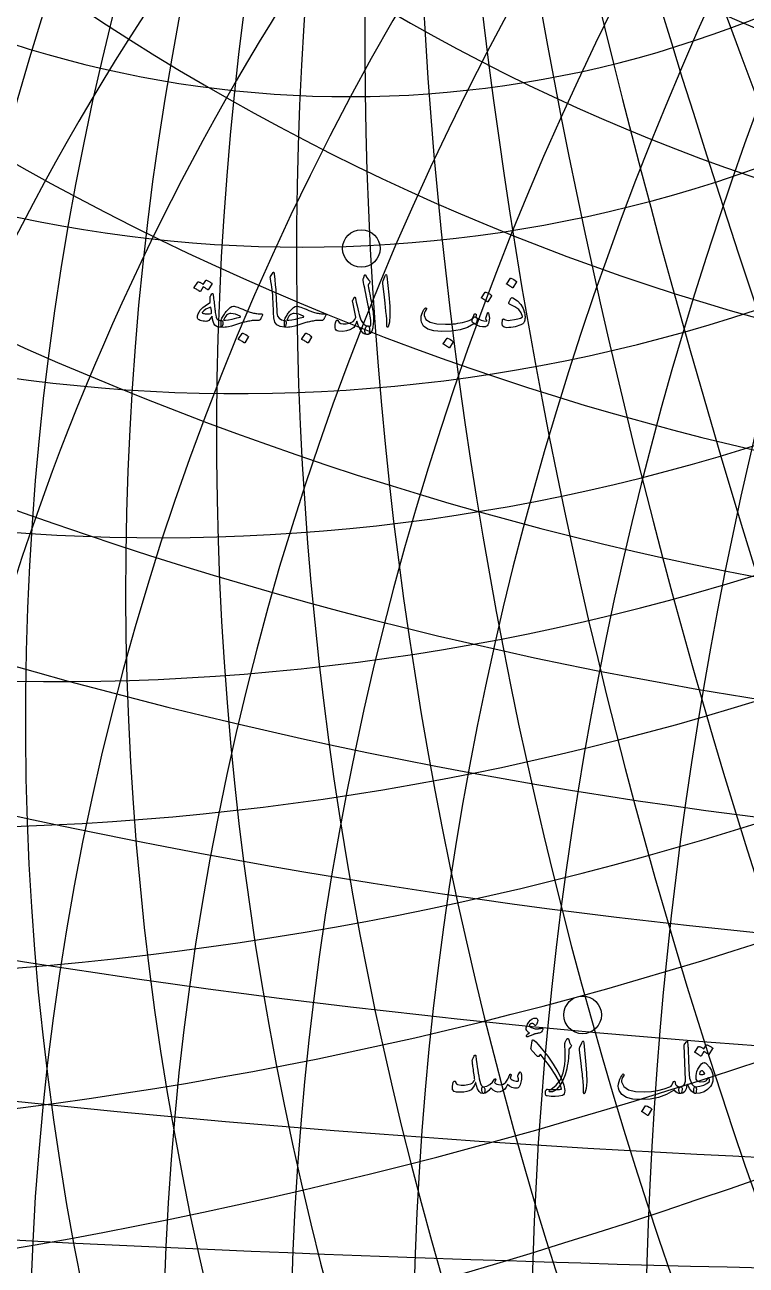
# Model space of a CAD drawing. Header units: millimetres. Extents: x -93 to 93, y -93 to 102.
# Drawn here: x -49.83 to -23.43, y 4.12 to 49.5 of the extents above; entities that cross this region are included whole.
import ezdxf

# ---------------------------------------------------------------- set-up
doc = ezdxf.new("R2010")
doc.units = ezdxf.units.MM
for name, color, linetype in [('ENGRAVE', 7, 'Continuous'), ('ENGRAVE_FINE', 8, 'Continuous'), ('TEXT', 5, 'Continuous')]:
    doc.layers.add(name, color=color, linetype=linetype)

msp = doc.modelspace()

# ---------------------------------------------------------------- linework, layer by layer
at = {"layer": 'ENGRAVE'}
for centre, radius in [((0, 0), 92.5), ((0, 0), 90.23375), ((0, 0), 86.025), ((0, 0), 86.025), ((-37.513325013954564, 41.319607044057), 0.6882), ((-29.41370209533622, 13.274508752531677), 0.6882)]:
    msp.add_circle(centre, radius, dxfattribs=at)
for centre, radius, start, end in [((15.168528515445656, 0), 87.35207428747118, 99.99999983752946, 260.00000016247054), ((31.310539402750127, 0), 91.5458928772404, 109.99999992129074, 250.00000007870926), ((49.66655690703753, -1.624501599083876e-14), 99.33311381407509, 119.99999995038047, 240.00000004961953), ((72.18354577202557, 7.806927275901396e-15), 112.29766206480932, 129.9999999658587, 230.0000000341413), ((102.5206028029169, -0), 133.83114220566696, 139.99999997596137, 220.00000002403863), ((-4.723730900634919e-15, 112.29766206480933), 72.18354577202557, 219.9999999658587, 320.0000000341413), ((-4.817300315426914e-15, 133.83114220566696), 102.5206028029169, 229.99999997596137, 310.0000000240386), ((-5.626093109739206e-15, 172.0499999999998), 148.99967072111247, 239.99999998346016, 300.00000001653984), ((1.746591513949201e-14, 251.52027352402982), 236.35174500858412, 249.99999998957287, 290.00000001042713), ((-5.558491933175161e-15, 495.39823081243094), 487.8720185326133, 259.99999999494844, 280.00000000505156)]:
    msp.add_arc(centre, radius, start, end, dxfattribs=at)
at = {"layer": 'ENGRAVE_FINE'}
for centre, radius, start, end in [((7.52621227981759, 0), 86.35360152466644, 94.99999967255303, 265.00000032744697), ((23.05032927888738, 0), 89.05963341977744, 104.99999989308458, 255.00000010691542), ((-37.97506080554552, 86.9904460717733), 40.11411629278375, 228.5833332718978, 358.58333339476917), ((40.114116292783706, 0), 94.91808547874831, 114.99999993856432, 245.00000006143568), ((60.23535347449024, 9.75772329238978e-15), 105.01713399820423, 124.99999995908661, 235.0000000409134), ((86.02499999999996, -1.1723341796468616e-14), 121.65772170314547, 134.99999997135205, 225.00000002864795), ((122.85643227999066, -8.581897466331998e-15), 149.98001059330522, 144.9999999799404, 215.0000000200596), ((-39.741436187503396, 91.03672747718139), 49.66655690703753, 233.5833332837135, 353.583333382953), ((-42.01551294562116, 96.24601345049645), 60.23535347449034, 238.5833332924201, 348.5833333742469), ((-6.897616614894542, -3.0111054971237197), 86.35360152466649, 298.5833330058865, 108.58333366078), ((-44.928324499197046, 102.91846560708598), 72.18354577202545, 243.5833332991922, 343.5833333674748), ((-13.901640084243787, -6.068662150098609), 87.35207428747132, 303.5833331708634, 103.58333349580312), ((-48.67312015238095, 111.49676508595176), 86.02500000000009, 248.58333330468554, 338.583333361981), ((-21.125146129507776, -9.222032361257194), 89.05963341977743, 308.58333322641806, 98.58333344024845), ((-28.695456462855894, -12.526797518899333), 91.54589287724029, 313.58333325462377, 93.58333341204275), ((6.897616614894488, 3.0111054971236766), 86.35360152466643, 118.58333300588606, 288.58333366078045), ((13.901640084243802, 6.068662150098621), 87.35207428747135, 123.5833331708634, 283.5833334958031), ((21.12514612950774, 9.22203236125717), 89.0596334197774, 128.58333322641806, 278.5833334402489), ((28.695456462856022, 12.526797518899356), 91.54589287724042, 133.58333325462377, 273.58333341204275), ((36.76375110690086, 16.04895418713696), 94.9180854787483, 138.5833332718978, 268.58333339476917), ((45.518363738590764, 19.870718093751716), 99.33311381407516, 143.58333328371396, 263.583333382953), ((55.2044454079305, 24.09910818681059), 105.01713399820419, 148.58333329241964, 258.5833333742469), ((66.15471450018525, 28.87937031206012), 112.29766206480939, 153.5833332991922, 253.58333336747432), ((78.84011867264003, 34.417093321256196), 121.65772170314563, 158.58333330468554, 248.58333336198098), ((93.95799466867241, 41.016694612257176), 133.8311422056669, 163.58333330929486, 243.58333335737166), ((112.59535833364276, 49.15270322460947), 149.9800105933053, 168.5833333132739, 238.58333335339262), ((136.55509121577236, 59.612154281255215), 172.05000000000027, 173.58333331679364, 233.58333334987333), ((169.07318010727076, 73.80769481125694), 203.55249119069325, 178.5833333199746, 228.58333334669192), ((-216.61144580020107, -94.5601867434138), 251.52027352402973, 3.5833333229063555, 43.58333334376016), ((-169.07318010727133, -73.80769481125716), 203.55249119069384, 358.5833333199746, 48.583333346691916), ((-136.55509121577225, -59.61215428125522), 172.05000000000015, 353.58333331679364, 53.58333334987333), ((-112.59535833364265, -49.15270322460939), 149.98001059330514, 348.5833333132739, 58.58333335339262), ((-93.95799466867234, -41.01669461225713), 133.83114220566682, 343.58333330929486, 63.58333335737166), ((-78.84011867263983, -34.41709332125613), 121.65772170314541, 338.58333330468554, 68.58333336198143), ((-66.1547145001852, -28.879370312060082), 112.29766206480932, 333.5833332991922, 73.58333336747432), ((-55.204445407930365, -24.099108186810522), 105.01713399820405, 328.58333329241964, 78.58333337424688), ((-45.518363738590594, -19.87071809375166), 99.333113814075, 323.5833332837135, 83.58333338295301), ((-36.7637511069009, -16.04895418713698), 94.91808547874834, 318.5833332718978, 88.58333339476917), ((216.61144580020022, 94.56018674341345), 251.52027352402882, 183.58333332290636, 223.58333334376016), ((294.23532856105226, 128.4463409237675), 332.3750768260687, 188.58333332565712, 218.5833333410094), ((447.12453168464526, 195.18903563692598), 495.3982308124308, 193.58333332828192, 213.5833333383846), ((901.1466799841849, 393.38917677097555), 987.0261819587486, 198.58333333082714, 208.58333333583982), ((-901.1466799841866, -393.3891767709763), 987.0261819587504, 18.583333330827145, 28.583333335839825), ((-447.1245316846461, -195.18903563692638), 495.3982308124318, 13.583333328281924, 33.58333333838459), ((-294.23532856105163, -128.44634092376725), 332.3750768260681, 8.583333325657122, 38.58333334100939), ((-53.54349213115652, 122.65345113152831), 102.5206028029168, 253.58333330929486, 333.58333335737166), ((-60.00437106553624, 137.45355226620094), 122.85643227999017, 258.5833333132739, 328.5833333533931), ((4.943273563473953e-15, 105.01713399820437), 60.23535347449038, 214.9999999590866, 325.0000000409134), ((-68.83418664251228, 157.68023734527983), 148.99967072111264, 263.58333331679364, 323.5833333498733), ((-81.43778070426366, 186.55161361913161), 184.48120783683498, 268.5833333199746, 318.5833333466919), ((-4.689336718587448e-15, 121.65772170314547), 86.02499999999996, 224.99999997135205, 315.00000002864795), ((-100.62884889351231, 230.51308588444456), 236.35174500858386, 273.58333332290636, 313.58333334376016), ((-132.97743721920946, 304.6148270943921), 321.0496707211132, 278.5833333256571, 308.5833333410094), ((0, 149.98001059330494), 122.85643227999037, 234.9999999799404, 305.0000000200596), ((-198.20014113404963, 454.0221482995396), 487.872018532613, 283.5833333282819, 303.5833333383846), ((-394.89185951755303, 904.5889139044538), 983.2702493450466, 288.58333333082714, 298.5833333358398), ((3.220694911988998e-15, 203.55249119069376), 184.48120783683484, 244.99999998664111, 295.0000000133589), ((394.89185951755076, -904.5889139044488), 983.2702493450412, 108.58333333082714, 118.58333333583982), ((-5.035503451025167e-15, 332.3750768260689), 321.04967072111316, 254.99999999232364, 285.00000000767636), ((198.20014113404963, -454.0221482995397), 487.87201853261314, 103.58333332828192, 123.58333333838459), ((132.97743721920935, -304.61482709439184), 321.0496707211129, 98.58333332565712, 128.5833333410094), ((1.923871620019768e-14, 987.0261819587494), 983.2702493450446, 264.99999999749366, 275.00000000250634), ((100.62884889351226, -230.5130858844444), 236.3517450085837, 93.58333332290636, 133.58333334376016)]:
    msp.add_arc(centre, radius, start, end, dxfattribs=at)
at = {"layer": 'TEXT'}
for points in [[(-40.7462, 40.4358), (-40.7408, 40.4441), (-40.7358, 40.4496), (-40.7311, 40.4524), (-40.7268, 40.4524), (-40.7202, 40.4488), (-40.7143, 40.4379), (-40.7091, 40.4196), (-40.7046, 40.3941), (-40.6817, 40.1869), (-40.663, 39.9952), (-40.6484, 39.8192), (-40.638, 39.6588), (-40.6313, 39.5216), (-40.6251, 39.3986), (-40.6195, 39.2899), (-40.6144, 39.1953), (-40.61, 39.115), (-40.6064, 39.049), (-40.6037, 38.9971), (-40.6019, 38.9595), (-40.5773, 38.8467), (-40.5228, 38.7638), (-40.4385, 38.7108), (-40.3244, 38.6875), (-40.2927, 38.6792), (-40.2724, 38.6598), (-40.2635, 38.6292), (-40.2661, 38.5876), (-40.2791, 38.5221), (-40.2932, 38.4752), (-40.3083, 38.4471), (-40.3244, 38.4378), (-40.485, 38.4589), (-40.6033, 38.5224), (-40.6793, 38.6282), (-40.7129, 38.7763), (-40.7182, 38.8472), (-40.723, 38.9182), (-40.7272, 38.9894), (-40.7309, 39.0608), (-40.7343, 39.1323), (-40.7375, 39.204), (-40.7406, 39.2759), (-40.7434, 39.348), (-40.7486, 39.4854), (-40.7559, 39.6092), (-40.7653, 39.7192), (-40.7767, 39.8156), (-40.7903, 39.9081), (-40.8059, 40.0067), (-40.8236, 40.1114), (-40.8433, 40.2221), (-40.8459, 40.242), (-40.8454, 40.2603), (-40.8418, 40.2767), (-40.835, 40.2915)], [(-43.2049, 40.1527), (-43.2014, 40.1562), (-43.1965, 40.1583), (-43.1903, 40.159), (-43.1827, 40.1583), (-43.1553, 40.148), (-43.1289, 40.1368), (-43.1033, 40.1244), (-43.0786, 40.1111), (-43.0546, 40.0965), (-43.0311, 40.0806), (-43.0081, 40.0632), (-42.9856, 40.0445), (-42.9813, 40.0388), (-42.9794, 40.0327), (-42.9799, 40.0263), (-42.9829, 40.0195), (-43.1161, 39.8086), (-43.1197, 39.8058), (-43.1251, 39.8058), (-43.1322, 39.8086), (-43.141, 39.8142), (-43.1471, 39.8193), (-43.157, 39.8263), (-43.1707, 39.8352), (-43.1882, 39.8461), (-43.2097, 39.859), (-43.2354, 39.8742), (-43.2652, 39.8916), (-43.2992, 39.9113), (-43.4047, 39.7476), (-43.4095, 39.7425), (-43.4158, 39.7413), (-43.4234, 39.7439), (-43.4324, 39.7503), (-43.4402, 39.7559), (-43.4525, 39.7642), (-43.4693, 39.7753), (-43.4907, 39.7892), (-43.5169, 39.8058), (-43.5483, 39.8253), (-43.5849, 39.8475), (-43.6267, 39.8724), (-43.631, 39.8766), (-43.6329, 39.8808), (-43.6324, 39.8849), (-43.6294, 39.8891), (-43.4935, 40.0917), (-43.49, 40.0951), (-43.4851, 40.0972), (-43.4789, 40.0979), (-43.4713, 40.0972), (-43.448, 40.0897), (-43.4255, 40.0809), (-43.4036, 40.0709), (-43.3825, 40.0598), (-43.362, 40.0475), (-43.3422, 40.0344), (-43.3231, 40.0205), (-43.3048, 40.0056)], [(-37.4051, 40.322), (-37.4001, 40.3353), (-37.3933, 40.3449), (-37.3848, 40.3506), (-37.3746, 40.3525), (-37.3654, 40.351), (-37.3572, 40.3463), (-37.3501, 40.3385), (-37.3441, 40.3275), (-37.3194, 40.2712), (-37.2899, 40.2214), (-37.2556, 40.1782), (-37.2164, 40.1416), (-37.2036, 40.1255), (-37.1984, 40.1076), (-37.2008, 40.088), (-37.2109, 40.0667), (-37.2179, 40.0556), (-37.2251, 40.0445), (-37.2324, 40.0334), (-37.24, 40.0223), (-37.2475, 40.0112), (-37.2549, 40.0001), (-37.2621, 39.989), (-37.2691, 39.9779), (-37.2676, 39.951), (-37.2546, 39.8759), (-37.2301, 39.7526), (-37.1942, 39.5811), (-37.1743, 39.4868), (-37.156, 39.3983), (-37.1396, 39.3155), (-37.1248, 39.2384), (-37.112, 39.1672), (-37.1012, 39.102), (-37.0926, 39.043), (-37.086, 38.99), (-37.0809, 38.94), (-37.077, 38.8901), (-37.074, 38.8401), (-37.0721, 38.7902), (-37.0712, 38.7401), (-37.0714, 38.6896), (-37.0726, 38.6388), (-37.0749, 38.5876), (-37.0941, 38.4161), (-37.1325, 38.29), (-37.1899, 38.2094), (-37.2664, 38.1741), (-37.3042, 38.1731), (-37.3343, 38.1839), (-37.3569, 38.2064), (-37.3718, 38.2407), (-37.3794, 38.2812), (-37.3801, 38.3219), (-37.3739, 38.363), (-37.3607, 38.4045), (-37.343, 38.4428), (-37.3232, 38.469), (-37.3014, 38.483), (-37.2775, 38.4849), (-37.259, 38.4836), (-37.2424, 38.4825), (-37.2278, 38.4816), (-37.215, 38.4808), (-37.204, 38.4805), (-37.1945, 38.4811), (-37.1867, 38.4826), (-37.1803, 38.4849), (-37.1678, 38.5262), (-37.1637, 38.589), (-37.1678, 38.6733), (-37.1803, 38.7791), (-37.1899, 38.842), (-37.2018, 38.914), (-37.2162, 38.9953), (-37.2331, 39.0857), (-37.2521, 39.1855), (-37.2733, 39.2949), (-37.2965, 39.4138), (-37.3219, 39.5422), (-37.3468, 39.6678), (-37.369, 39.7781), (-37.3885, 39.8731), (-37.4051, 39.9529), (-37.4188, 40.0174), (-37.4294, 40.0667), (-37.4368, 40.1007), (-37.4412, 40.1194), (-37.4448, 40.1439), (-37.4446, 40.1701), (-37.4407, 40.198), (-37.4329, 40.2276), (-37.4276, 40.2425), (-37.4228, 40.2564), (-37.4185, 40.2695), (-37.4148, 40.2818), (-37.4116, 40.2931), (-37.4089, 40.3036), (-37.4067, 40.3132), (-37.4051, 40.322)], [(-36.6503, 40.297), (-36.6238, 40.3484), (-36.6024, 40.3664), (-36.5863, 40.3511), (-36.5754, 40.3026), (-36.5116, 39.6227), (-36.4736, 39.2054), (-36.4651, 38.8721), (-36.4861, 38.6227), (-36.5365, 38.4572), (-36.5457, 38.4437), (-36.5539, 38.4364), (-36.561, 38.4353), (-36.5671, 38.4405), (-36.5719, 38.4487), (-36.5754, 38.4593), (-36.5775, 38.4723), (-36.5782, 38.4877), (-36.5782, 38.6079), (-36.5837, 38.7354), (-36.5948, 38.8701), (-36.6115, 39.0122), (-36.6151, 39.0493), (-36.626, 39.1496), (-36.6442, 39.3129), (-36.6697, 39.5394), (-36.7308, 40.0417), (-36.7322, 40.0684), (-36.7308, 40.0931), (-36.7266, 40.1156), (-36.7197, 40.1361)], [(-32.0577, 40.2276), (-32.0542, 40.2311), (-32.0494, 40.2332), (-32.0431, 40.2339), (-32.0355, 40.2332), (-31.9815, 40.2113), (-31.9307, 40.1846), (-31.883, 40.1531), (-31.8385, 40.1166), (-31.8341, 40.1111), (-31.8322, 40.1055), (-31.8327, 40.1), (-31.8357, 40.0944), (-31.9661, 39.8835), (-31.971, 39.8785), (-31.9772, 39.8773), (-31.9848, 39.8799), (-31.9939, 39.8863), (-32.0017, 39.8919), (-32.014, 39.9002), (-32.0308, 39.9113), (-32.0521, 39.9252), (-32.0783, 39.9418), (-32.1097, 39.9612), (-32.1463, 39.9834), (-32.1881, 40.0084), (-32.1937, 40.0126), (-32.1964, 40.0167), (-32.1964, 40.0209), (-32.1937, 40.0251)], [(-42.9829, 39.656), (-42.9665, 39.6733), (-42.9537, 39.6754), (-42.9443, 39.6622), (-42.9385, 39.6338), (-42.9365, 39.6166), (-42.9336, 39.5929), (-42.9296, 39.5625), (-42.9246, 39.5256), (-42.9187, 39.4817), (-42.9121, 39.4305), (-42.9048, 39.3721), (-42.8968, 39.3063), (-42.8889, 39.2417), (-42.8819, 39.1839), (-42.8758, 39.1328), (-42.8705, 39.0885), (-42.866, 39.0511), (-42.8625, 39.0209), (-42.8598, 38.9977), (-42.858, 38.9817), (-42.8438, 38.8806), (-42.8233, 38.802), (-42.7966, 38.746), (-42.7636, 38.7125), (-42.7404, 38.6995), (-42.7123, 38.691), (-42.6793, 38.687), (-42.6415, 38.6875), (-42.6192, 38.6839), (-42.602, 38.673), (-42.59, 38.6547), (-42.5833, 38.6292), (-42.5808, 38.5985), (-42.5819, 38.5675), (-42.5864, 38.5361), (-42.5944, 38.5044), (-42.6046, 38.4773), (-42.6159, 38.4572), (-42.6282, 38.444), (-42.6415, 38.4378), (-42.7142, 38.4385), (-42.7768, 38.4516), (-42.8294, 38.4773), (-42.8719, 38.5155), (-42.9076, 38.5715), (-42.9371, 38.6452), (-42.9603, 38.7366), (-42.9773, 38.8457), (-43.0165, 38.7793), (-43.0564, 38.7271), (-43.097, 38.6891), (-43.1383, 38.6653), (-43.1717, 38.6568), (-43.2111, 38.6535), (-43.2564, 38.6554), (-43.3075, 38.6625), (-43.3615, 38.6747), (-43.4067, 38.6889), (-43.4433, 38.7052), (-43.4713, 38.7236), (-43.4938, 38.7463), (-43.5087, 38.7701), (-43.516, 38.7949), (-43.5157, 38.8207), (-43.5092, 38.853), (-43.4983, 38.8887), (-43.4829, 38.9279), (-43.4629, 38.9706), (-43.4407, 39.0134), (-43.4213, 39.0476), (-43.4047, 39.0731), (-43.3908, 39.0899), (-43.3138, 39.1586), (-43.2298, 39.2231), (-43.1389, 39.2835), (-43.0411, 39.3396), (-43.0448, 39.3929), (-43.0474, 39.4389), (-43.0489, 39.4775), (-43.0495, 39.5089), (-43.0479, 39.5353), (-43.0432, 39.5589), (-43.0354, 39.5797), (-43.0245, 39.5977)], [(-37.2691, 38.1714), (-37.3251, 38.1747), (-37.3739, 38.1846), (-37.4153, 38.201), (-37.4495, 38.2241), (-37.5128, 38.2936), (-37.5723, 38.3885), (-37.628, 38.5087), (-37.6798, 38.6542), (-37.7157, 38.5613), (-37.7513, 38.4877), (-37.7865, 38.4336), (-37.8214, 38.3989), (-37.9296, 38.3412), (-38.0545, 38.3039), (-38.196, 38.2871), (-38.3542, 38.2907), (-38.3989, 38.3014), (-38.4332, 38.3254), (-38.4572, 38.3625), (-38.4707, 38.4128), (-38.4743, 38.4719), (-38.4686, 38.5356), (-38.4535, 38.6037), (-38.4291, 38.6764), (-38.4242, 38.6863), (-38.418, 38.6938), (-38.4103, 38.6988), (-38.4013, 38.7014), (-38.3899, 38.701), (-38.3805, 38.6972), (-38.3732, 38.6899), (-38.368, 38.6792), (-38.3255, 38.6169), (-38.2619, 38.5772), (-38.1771, 38.56), (-38.0711, 38.5654), (-37.924, 38.5992), (-37.8158, 38.6508), (-37.7464, 38.72), (-37.7159, 38.8068), (-37.8297, 39.3507), (-37.8335, 39.3757), (-37.8338, 39.3979), (-37.8307, 39.4173), (-37.8241, 39.434), (-37.777, 39.5172), (-37.7702, 39.5282), (-37.7638, 39.536), (-37.7577, 39.5407), (-37.752, 39.5422), (-37.7442, 39.5381), (-37.7374, 39.5283), (-37.7317, 39.5131), (-37.727, 39.4923), (-37.6993, 39.3534), (-37.6718, 39.2255), (-37.6445, 39.1085), (-37.6174, 39.0025), (-37.5908, 38.9074), (-37.565, 38.8231), (-37.5401, 38.7499), (-37.5161, 38.6875), (-37.4719, 38.6072), (-37.4169, 38.5467), (-37.3512, 38.5059), (-37.2747, 38.4849), (-37.2532, 38.4777), (-37.2358, 38.4614), (-37.2226, 38.436), (-37.2136, 38.4017), (-37.2112, 38.3836), (-37.2095, 38.3653), (-37.2084, 38.3468), (-37.2081, 38.3282), (-37.2088, 38.3093), (-37.2109, 38.2903), (-37.2143, 38.2712), (-37.2192, 38.2518), (-37.2306, 38.2166), (-37.2428, 38.1915), (-37.2556, 38.1764), (-37.2691, 38.1714)], [(-32.9762, 39.717), (-32.9727, 39.7205), (-32.9679, 39.7226), (-32.9616, 39.7233), (-32.954, 39.7226), (-32.9001, 39.7007), (-32.8492, 39.674), (-32.8015, 39.6425), (-32.757, 39.606), (-32.7526, 39.6005), (-32.7507, 39.5949), (-32.7513, 39.5894), (-32.7542, 39.5838), (-32.8846, 39.3729), (-32.8895, 39.3679), (-32.8957, 39.3667), (-32.9034, 39.3693), (-32.9124, 39.3757), (-32.9202, 39.3813), (-32.9325, 39.3896), (-32.9493, 39.4007), (-32.9707, 39.4146), (-32.9968, 39.4312), (-33.0282, 39.4506), (-33.0648, 39.4728), (-33.1066, 39.4978), (-33.1122, 39.502), (-33.115, 39.5061), (-33.115, 39.5103), (-33.1122, 39.5145)], [(-32.1104, 39.3313), (-32.0994, 39.3644), (-32.0885, 39.3941), (-32.0779, 39.4206), (-32.0674, 39.4437), (-32.0572, 39.4637), (-32.0476, 39.4808), (-32.0385, 39.495), (-32.0299, 39.5061), (-32.0166, 39.5169), (-32.0015, 39.5214), (-31.9847, 39.5197), (-31.9661, 39.5117), (-31.8019, 39.4016), (-31.6754, 39.2737), (-31.5868, 39.1282), (-31.536, 38.965), (-31.5289, 38.9184), (-31.5242, 38.8728), (-31.5219, 38.8282), (-31.5221, 38.7846), (-31.5249, 38.7425), (-31.5304, 38.7021), (-31.5388, 38.6634), (-31.5499, 38.6265), (-31.5597, 38.6067), (-31.5727, 38.589), (-31.5889, 38.5734), (-31.6081, 38.5599), (-31.6744, 38.5274), (-31.7427, 38.4995), (-31.8131, 38.4761), (-31.8856, 38.4572), (-31.9599, 38.4425), (-32.0355, 38.4315), (-32.1125, 38.4244), (-32.1909, 38.4211), (-32.2838, 38.4367), (-32.3407, 38.4891), (-32.3615, 38.5783), (-32.3463, 38.7042), (-32.3411, 38.7179), (-32.3338, 38.7285), (-32.3244, 38.7359), (-32.313, 38.7402), (-32.3031, 38.739), (-32.2929, 38.7354), (-32.2823, 38.7293), (-32.2714, 38.7208), (-32.2375, 38.7026), (-32.1916, 38.6924), (-32.1335, 38.6901), (-32.0632, 38.6958), (-31.9108, 38.718), (-31.7864, 38.743), (-31.6902, 38.7708), (-31.622, 38.8013), (-31.6185, 38.8055), (-31.6165, 38.8124), (-31.6158, 38.8221), (-31.6165, 38.8346), (-31.6635, 38.9657), (-31.7545, 39.0816), (-31.8896, 39.1822), (-32.0688, 39.2675), (-32.0922, 39.2798), (-32.1069, 39.2946), (-32.113, 39.3117), (-32.1104, 39.3313)], [(-43.0217, 39.1704), (-43.1223, 39.1359), (-43.2076, 39.0934), (-43.2777, 39.0429), (-43.3325, 38.9844), (-43.3361, 38.9765), (-43.336, 38.9692), (-43.332, 38.9626), (-43.3242, 38.9567), (-43.2952, 38.9443), (-43.2638, 38.9348), (-43.23, 38.9283), (-43.1938, 38.9248), (-43.1551, 38.9242), (-43.114, 38.9265), (-43.0704, 38.9318), (-43.0245, 38.94), (-43.0174, 38.9423), (-43.0099, 38.9463), (-43.0021, 38.952), (-42.994, 38.9595), (-42.9956, 38.9822), (-42.9978, 39.006), (-43.0005, 39.0308), (-43.0037, 39.0566), (-43.0074, 39.0835), (-43.0116, 39.1114), (-43.0164, 39.1404), (-43.0217, 39.1704)], [(-41.7757, 39.0621), (-41.7471, 39.0497), (-41.7168, 39.0375), (-41.6847, 39.0255), (-41.6509, 39.0136), (-41.6153, 39.0019), (-41.578, 38.9903), (-41.539, 38.979), (-41.4982, 38.9678), (-41.4568, 38.9585), (-41.4157, 38.9501), (-41.3749, 38.9426), (-41.3345, 38.9359), (-41.2944, 38.9306), (-41.2547, 38.9272), (-41.2153, 38.9257), (-41.1763, 38.9262), (-41.1645, 38.9255), (-41.1541, 38.9234), (-41.1451, 38.9199), (-41.1375, 38.9151), (-41.1321, 38.9085), (-41.1298, 38.8998), (-41.1307, 38.8891), (-41.1347, 38.8762), (-41.1468, 38.8507), (-41.1579, 38.827), (-41.1683, 38.8049), (-41.1777, 38.7846), (-41.1865, 38.7663), (-41.1947, 38.75), (-41.2024, 38.7357), (-41.2096, 38.7236), (-41.2232, 38.7042), (-41.236, 38.6903), (-41.2481, 38.682), (-41.2596, 38.6792), (-41.2976, 38.6827), (-41.3369, 38.6847), (-41.3774, 38.6854), (-41.4191, 38.6847), (-41.4621, 38.6825), (-41.5062, 38.6785), (-41.5516, 38.6728), (-41.5981, 38.6653), (-41.6446, 38.6568), (-41.6897, 38.648), (-41.7334, 38.6388), (-41.7757, 38.6292), (-41.8167, 38.6192), (-41.8562, 38.6084), (-41.8944, 38.597), (-41.9311, 38.5848), (-42.1197, 38.5236), (-42.269, 38.4787), (-42.3791, 38.4501), (-42.4501, 38.4378), (-42.5005, 38.4346), (-42.5493, 38.4336), (-42.5963, 38.4346), (-42.6415, 38.4378), (-42.6441, 38.5562), (-42.6436, 38.6452), (-42.64, 38.7047), (-42.6332, 38.7347), (-42.6134, 38.7718), (-42.593, 38.8082), (-42.5718, 38.844), (-42.55, 38.879), (-42.5274, 38.9133), (-42.5042, 38.947), (-42.4802, 38.9799), (-42.4556, 39.0122), (-42.3789, 39.1005), (-42.3099, 39.1627), (-42.2485, 39.199), (-42.1948, 39.2092), (-42.1663, 39.2058), (-42.1309, 39.1981), (-42.0886, 39.1863), (-42.0394, 39.1704), (-41.9833, 39.1501), (-41.9207, 39.1253), (-41.8515, 39.096), (-41.7757, 39.0621)], [(-39.4586, 39.0621), (-39.43, 39.0497), (-39.3996, 39.0375), (-39.3675, 39.0255), (-39.3337, 39.0136), (-39.2982, 39.0019), (-39.2609, 38.9903), (-39.2219, 38.979), (-39.1811, 38.9678), (-39.1396, 38.9585), (-39.0985, 38.9501), (-39.0578, 38.9426), (-39.0174, 38.9359), (-38.9773, 38.9306), (-38.9376, 38.9272), (-38.8982, 38.9257), (-38.8592, 38.9262), (-38.8474, 38.9255), (-38.837, 38.9234), (-38.828, 38.9199), (-38.8204, 38.9151), (-38.815, 38.9085), (-38.8127, 38.8998), (-38.8136, 38.8891), (-38.8176, 38.8762), (-38.8296, 38.8507), (-38.8408, 38.827), (-38.8511, 38.8049), (-38.8606, 38.7846), (-38.8693, 38.7663), (-38.8776, 38.75), (-38.8853, 38.7357), (-38.8925, 38.7236), (-38.906, 38.7042), (-38.9189, 38.6903), (-38.931, 38.682), (-38.9425, 38.6792), (-38.9805, 38.6827), (-39.0198, 38.6847), (-39.0603, 38.6854), (-39.102, 38.6847), (-39.1449, 38.6825), (-39.1891, 38.6785), (-39.2344, 38.6728), (-39.281, 38.6653), (-39.3275, 38.6568), (-39.3726, 38.648), (-39.4163, 38.6388), (-39.4586, 38.6292), (-39.4995, 38.6192), (-39.5391, 38.6084), (-39.5772, 38.597), (-39.614, 38.5848), (-39.8025, 38.5236), (-39.9519, 38.4787), (-40.062, 38.4501), (-40.1329, 38.4378), (-40.1834, 38.4346), (-40.2321, 38.4336), (-40.2791, 38.4346), (-40.3244, 38.4378), (-40.327, 38.5562), (-40.3265, 38.6452), (-40.3228, 38.7047), (-40.3161, 38.7347), (-40.2963, 38.7718), (-40.2758, 38.8082), (-40.2547, 38.844), (-40.2328, 38.879), (-40.2103, 38.9133), (-40.187, 38.947), (-40.1631, 38.9799), (-40.1385, 39.0122), (-40.0618, 39.1005), (-39.9928, 39.1627), (-39.9314, 39.199), (-39.8776, 39.2092), (-39.8492, 39.2058), (-39.8138, 39.1981), (-39.7715, 39.1863), (-39.7222, 39.1704), (-39.6662, 39.1501), (-39.6036, 39.1253), (-39.5344, 39.096), (-39.4586, 39.0621)], [(-33.3259, 38.8041), (-33.3232, 38.8027), (-33.3206, 38.8013), (-33.3183, 38.7999), (-33.3161, 38.7985), (-33.314, 38.797), (-33.3116, 38.7951), (-33.3091, 38.7928), (-33.3064, 38.7902), (-33.2841, 38.7638), (-33.2752, 38.7264), (-33.2799, 38.6778), (-33.2981, 38.6181), (-33.3149, 38.5819), (-33.3321, 38.5592), (-33.3496, 38.55), (-33.3675, 38.5543), (-33.3765, 38.5587), (-33.3841, 38.5606), (-33.3904, 38.56), (-33.3952, 38.5571), (-33.6228, 38.4326), (-33.8947, 38.3448), (-34.2111, 38.2938), (-34.5718, 38.2796), (-34.8635, 38.3046), (-35.0838, 38.3712), (-35.2326, 38.4794), (-35.31, 38.6292), (-35.3219, 38.7), (-35.3245, 38.7708), (-35.3178, 38.8415), (-35.3017, 38.9123), (-35.2796, 38.9749), (-35.2524, 39.0323), (-35.22, 39.0845), (-35.1823, 39.1315), (-35.1752, 39.1374), (-35.1678, 39.1412), (-35.16, 39.143), (-35.1518, 39.1426), (-35.1442, 39.1393), (-35.1379, 39.135), (-35.1331, 39.1296), (-35.1296, 39.1232), (-35.128, 39.117), (-35.1289, 39.1093), (-35.1322, 39.1003), (-35.1379, 39.0899), (-35.1782, 39.0309), (-35.2045, 38.9733), (-35.217, 38.9172), (-35.2156, 38.8623), (-35.1497, 38.725), (-34.9964, 38.6265), (-34.7557, 38.5668), (-34.4275, 38.546), (-34.3374, 38.5474), (-34.2475, 38.5515), (-34.1577, 38.5585), (-34.0682, 38.5682), (-33.9793, 38.5807), (-33.8916, 38.5959), (-33.8051, 38.614), (-33.7199, 38.6348), (-33.6372, 38.6584), (-33.5694, 38.682), (-33.5165, 38.7056), (-33.4785, 38.7291), (-33.4638, 38.7416), (-33.4504, 38.7569), (-33.4382, 38.7749), (-33.4271, 38.7957), (-33.4168, 38.819), (-33.4067, 38.8443), (-33.3967, 38.8717), (-33.3869, 38.9012), (-33.3831, 38.9102), (-33.3772, 38.9178), (-33.3692, 38.9241), (-33.3592, 38.9289), (-33.3484, 38.9315), (-33.3383, 38.931), (-33.329, 38.9274), (-33.3203, 38.9206), (-33.3134, 38.9113), (-33.3092, 38.8998), (-33.3078, 38.8863), (-33.3092, 38.8707)], [(-41.9533, 38.8401), (-42.0387, 38.883), (-42.1226, 38.9144), (-42.2052, 38.9343), (-42.2863, 38.9428), (-42.3274, 38.9387), (-42.3675, 38.9262), (-42.4065, 38.9054), (-42.4445, 38.8762), (-42.4787, 38.8408), (-42.509, 38.7985), (-42.5356, 38.7493), (-42.5583, 38.6931), (-42.4801, 38.6952), (-42.373, 38.7097), (-42.2372, 38.7368), (-42.0727, 38.7763), (-41.9533, 38.8068), (-41.9471, 38.8096), (-41.9422, 38.8124), (-41.9388, 38.8152), (-41.9367, 38.8179), (-41.9356, 38.8225), (-41.9381, 38.8277), (-41.944, 38.8336), (-41.9533, 38.8401)], [(-39.6362, 38.8401), (-39.7215, 38.883), (-39.8055, 38.9144), (-39.888, 38.9343), (-39.9692, 38.9428), (-40.0103, 38.9387), (-40.0504, 38.9262), (-40.0894, 38.9054), (-40.1274, 38.8762), (-40.1615, 38.8408), (-40.1919, 38.7985), (-40.2184, 38.7493), (-40.2412, 38.6931), (-40.1629, 38.6952), (-40.0559, 38.7097), (-39.9201, 38.7368), (-39.7555, 38.7763), (-39.6362, 38.8068), (-39.63, 38.8096), (-39.6251, 38.8124), (-39.6216, 38.8152), (-39.6196, 38.8179), (-39.6185, 38.8225), (-39.6209, 38.8277), (-39.6268, 38.8336), (-39.6362, 38.8401)], [(-33.4091, 38.5821), (-33.4393, 38.6107), (-33.4549, 38.6466), (-33.4559, 38.6898), (-33.4424, 38.7402), (-33.4131, 38.7855), (-33.3862, 38.8131), (-33.3618, 38.823), (-33.3397, 38.8152), (-33.2357, 38.7463), (-33.1316, 38.6979), (-33.0275, 38.67), (-32.9235, 38.6625), (-32.9198, 38.6632), (-32.9172, 38.6653), (-32.9157, 38.6688), (-32.9152, 38.6736), (-32.9178, 38.6828), (-32.9256, 38.6965), (-32.9386, 38.7147), (-32.9568, 38.7375), (-32.9602, 38.7444), (-32.9623, 38.7513), (-32.963, 38.7583), (-32.9623, 38.7652), (-32.8957, 38.9567), (-32.8926, 38.964), (-32.8888, 38.9692), (-32.8843, 38.9723), (-32.8791, 38.9733), (-32.8739, 38.9725), (-32.8694, 38.9699), (-32.8655, 38.9655), (-32.8624, 38.9595), (-32.8416, 38.8972), (-32.8291, 38.8353), (-32.825, 38.7737), (-32.8291, 38.7125), (-32.8427, 38.6364), (-32.861, 38.5744), (-32.8843, 38.5267), (-32.9124, 38.4933), (-32.9337, 38.4749), (-32.9533, 38.4614), (-32.9712, 38.4527), (-32.9873, 38.4489), (-33.0803, 38.4468), (-33.1816, 38.4683), (-33.2912, 38.5134), (-33.4091, 38.5821)], [(-41.8729, 38.213), (-41.8694, 38.2165), (-41.8645, 38.2185), (-41.8583, 38.2192), (-41.8507, 38.2185), (-41.7967, 38.1967), (-41.7459, 38.17), (-41.6982, 38.1384), (-41.6536, 38.102), (-41.6493, 38.0964), (-41.6474, 38.0909), (-41.6479, 38.0853), (-41.6509, 38.0798), (-41.7813, 37.8689), (-41.7861, 37.8639), (-41.7924, 37.8627), (-41.8, 37.8653), (-41.809, 37.8717), (-41.8168, 37.8772), (-41.8291, 37.8855), (-41.846, 37.8966), (-41.8673, 37.9105), (-41.8935, 37.9272), (-41.9249, 37.9466), (-41.9615, 37.9688), (-42.0033, 37.9938), (-42.0088, 37.9979), (-42.0116, 38.0021), (-42.0116, 38.0063), (-42.0088, 38.0104)], [(-39.5557, 38.213), (-39.5523, 38.2165), (-39.5474, 38.2185), (-39.5412, 38.2192), (-39.5335, 38.2185), (-39.4796, 38.1967), (-39.4288, 38.17), (-39.3811, 38.1384), (-39.3365, 38.102), (-39.3322, 38.0964), (-39.3303, 38.0909), (-39.3308, 38.0853), (-39.3337, 38.0798), (-39.4642, 37.8689), (-39.469, 37.8639), (-39.4753, 37.8627), (-39.4829, 37.8653), (-39.4919, 37.8717), (-39.4997, 37.8772), (-39.512, 37.8855), (-39.5288, 37.8966), (-39.5502, 37.9105), (-39.5764, 37.9272), (-39.6078, 37.9466), (-39.6444, 37.9688), (-39.6862, 37.9938), (-39.6917, 37.9979), (-39.6945, 38.0021), (-39.6945, 38.0063), (-39.6917, 38.0104)], [(-34.3776, 38.0326), (-34.3741, 38.0361), (-34.3693, 38.0382), (-34.363, 38.0389), (-34.3554, 38.0382), (-34.3014, 38.0163), (-34.2506, 37.9896), (-34.2029, 37.958), (-34.1584, 37.9216), (-34.154, 37.9161), (-34.1521, 37.9105), (-34.1526, 37.905), (-34.1556, 37.8994), (-34.286, 37.6885), (-34.2909, 37.6835), (-34.2971, 37.6823), (-34.3047, 37.6849), (-34.3138, 37.6913), (-34.3216, 37.6968), (-34.3339, 37.7052), (-34.3507, 37.7163), (-34.372, 37.7301), (-34.3982, 37.7468), (-34.4296, 37.7662), (-34.4662, 37.7884), (-34.508, 37.8134), (-34.5136, 37.8176), (-34.5163, 37.8217), (-34.5163, 37.8259), (-34.5136, 37.83)], [(-30.9663, 12.6182), (-31.0025, 12.6115), (-31.036, 12.605), (-31.067, 12.599), (-31.0954, 12.5932), (-31.1209, 12.5877), (-31.1436, 12.5821), (-31.1633, 12.5766), (-31.18, 12.571), (-31.197, 12.5647), (-31.2175, 12.5568), (-31.2414, 12.5474), (-31.2688, 12.5364), (-31.2997, 12.5236), (-31.334, 12.509), (-31.3718, 12.4924), (-31.4131, 12.4739), (-31.4299, 12.4684), (-31.4443, 12.4684), (-31.4563, 12.4739), (-31.4658, 12.485), (-31.4715, 12.5123), (-31.4554, 12.544), (-31.4174, 12.5802), (-31.3576, 12.621), (-31.4034, 12.647), (-31.4381, 12.6751), (-31.4617, 12.7053), (-31.4741, 12.7375), (-31.4766, 12.7984), (-31.4617, 12.8645), (-31.4294, 12.9358), (-31.3798, 13.0123), (-31.3206, 13.0808), (-31.2598, 13.1281), (-31.1972, 13.1543), (-31.1328, 13.1593), (-31.0969, 13.1503), (-31.0725, 13.1316), (-31.0595, 13.1032), (-31.0579, 13.065), (-31.0641, 13.0237), (-31.0745, 12.9859), (-31.0891, 12.9516), (-31.1078, 12.9207), (-31.1266, 12.899), (-31.1439, 12.8895), (-31.1599, 12.8921), (-31.1744, 12.9068), (-31.1911, 12.9288), (-31.2105, 12.945), (-31.2327, 12.9552), (-31.2577, 12.9595), (-31.2839, 12.9595), (-31.3069, 12.954), (-31.3269, 12.9429), (-31.3437, 12.9262), (-31.356, 12.9061), (-31.3597, 12.8874), (-31.3546, 12.8701), (-31.3409, 12.8541), (-31.2896, 12.8161), (-31.2272, 12.7882), (-31.1536, 12.7703), (-31.069, 12.7625), (-31.0616, 12.7628), (-31.0534, 12.7636), (-31.0443, 12.7649), (-31.0343, 12.7667), (-31.0235, 12.7689), (-31.0118, 12.7712), (-30.9992, 12.7737), (-30.9857, 12.7764), (-30.9712, 12.7791), (-30.958, 12.7816), (-30.9462, 12.7839), (-30.9358, 12.7861), (-30.9266, 12.7879), (-30.9184, 12.7892), (-30.9113, 12.79), (-30.9053, 12.7903), (-30.8938, 12.7891), (-30.8845, 12.7854), (-30.8772, 12.7793), (-30.872, 12.7708), (-30.8687, 12.7627), (-30.8671, 12.7549), (-30.8673, 12.7474), (-30.8692, 12.7403), (-30.8961, 12.69), (-30.9212, 12.6529), (-30.9446, 12.629), (-30.9663, 12.6182)], [(-30.7027, 10.5592), (-30.6073, 10.5508), (-30.5209, 10.5449), (-30.4436, 10.5417), (-30.3752, 10.5411), (-30.3158, 10.543), (-30.2649, 10.547), (-30.2228, 10.5534), (-30.1893, 10.5619), (-30.2242, 10.7114), (-30.301, 10.8908), (-30.4198, 11.0999), (-30.5806, 11.3389), (-30.6437, 11.4268), (-30.7027, 11.5072), (-30.7575, 11.5801), (-30.8081, 11.6456), (-30.8546, 11.7034), (-30.8969, 11.7535), (-30.9351, 11.7957), (-30.9691, 11.8301), (-31.0107, 11.758), (-31.0284, 11.7493), (-31.0454, 11.7483), (-31.0617, 11.7548), (-31.0773, 11.7691), (-31.2688, 11.9744), (-31.2865, 11.9989), (-31.2979, 12.0251), (-31.3031, 12.053), (-31.3021, 12.0826), (-31.2632, 12.3241), (-31.2596, 12.3411), (-31.2542, 12.3532), (-31.2471, 12.3605), (-31.2383, 12.3629), (-31.197, 12.3451), (-31.1314, 12.2887), (-31.0416, 12.1938), (-30.9275, 12.0604), (-30.8648, 11.9846), (-30.8043, 11.9096), (-30.7461, 11.8354), (-30.6902, 11.7621), (-30.6365, 11.6897), (-30.5851, 11.6182), (-30.5359, 11.5475), (-30.489, 11.4777), (-30.3151, 11.1924), (-30.1872, 10.9359), (-30.1055, 10.7082), (-30.07, 10.5092), (-30.0719, 10.4397), (-30.0859, 10.3864), (-30.1121, 10.3495), (-30.1505, 10.3288), (-30.2826, 10.3028), (-30.421, 10.2914), (-30.5657, 10.2945), (-30.7166, 10.3122), (-30.7304, 10.3145), (-30.7415, 10.3184), (-30.7499, 10.3242), (-30.7554, 10.3316), (-30.7733, 10.389), (-30.7769, 10.4419), (-30.7663, 10.4903), (-30.7415, 10.5342), (-30.7308, 10.5472), (-30.7207, 10.5557), (-30.7114, 10.5597), (-30.7027, 10.5592)], [(-30.3752, 10.5425), (-30.4188, 10.5059), (-30.4661, 10.4794), (-30.5173, 10.4629), (-30.5723, 10.4565), (-30.6038, 10.4582), (-30.6264, 10.4634), (-30.6399, 10.4721), (-30.6444, 10.4842), (-30.6403, 10.4999), (-30.6278, 10.5162), (-30.607, 10.5332), (-30.5778, 10.5508), (-30.3773, 10.7016), (-30.2254, 10.904), (-30.122, 11.1581), (-30.0672, 11.4638), (-30.0542, 11.6343), (-30.0485, 11.8045), (-30.05, 11.9742), (-30.0589, 12.1437), (-30.0615, 12.1928), (-30.061, 12.2318), (-30.0573, 12.2608), (-30.0506, 12.2797), (-30.0362, 12.3046), (-30.0235, 12.3268), (-30.0126, 12.3463), (-30.0034, 12.3629), (-29.9958, 12.3768), (-29.9895, 12.3879), (-29.9847, 12.3962), (-29.9812, 12.4018), (-29.9743, 12.4089), (-29.9673, 12.4136), (-29.9604, 12.4158), (-29.9534, 12.4156), (-29.9448, 12.4124), (-29.9382, 12.408), (-29.9337, 12.4026), (-29.9312, 12.3962), (-29.9104, 12.3229), (-29.8896, 12.2637), (-29.8688, 12.2188), (-29.848, 12.1881), (-29.8322, 12.1662), (-29.8265, 12.1451), (-29.8308, 12.1246), (-29.8452, 12.1048), (-29.9229, 12.0244), (-29.9216, 11.9452), (-29.9233, 11.8631), (-29.9279, 11.778), (-29.9354, 11.69), (-29.9457, 11.5988), (-29.9586, 11.5044), (-29.9742, 11.4067), (-29.9923, 11.3056), (-30.0506, 11.0779), (-30.1338, 10.8748), (-30.242, 10.6964), (-30.3752, 10.5425)], [(-29.4484, 12.2519), (-29.4219, 12.3033), (-29.4005, 12.3213), (-29.3844, 12.306), (-29.3735, 12.2575), (-29.3096, 11.5776), (-29.2717, 11.1603), (-29.2632, 10.827), (-29.2841, 10.5776), (-29.3346, 10.4121), (-29.3438, 10.3986), (-29.352, 10.3913), (-29.3591, 10.3902), (-29.3651, 10.3954), (-29.37, 10.4036), (-29.3735, 10.4142), (-29.3755, 10.4272), (-29.3762, 10.4426), (-29.3762, 10.5628), (-29.3818, 10.6903), (-29.3929, 10.8251), (-29.4095, 10.9671), (-29.4132, 11.0042), (-29.4241, 11.1045), (-29.4423, 11.2678), (-29.4678, 11.4943), (-29.5289, 11.9966), (-29.5303, 12.0233), (-29.5289, 12.048), (-29.5247, 12.0705), (-29.5178, 12.091)], [(-25.2831, 10.6424), (-25.2685, 10.6343), (-25.2581, 10.6181), (-25.2519, 10.594), (-25.2498, 10.5619), (-25.254, 10.4868), (-25.2609, 10.4336), (-25.2706, 10.4022), (-25.2831, 10.3927), (-25.3596, 10.4209), (-25.4309, 10.4836), (-25.497, 10.5805), (-25.5578, 10.7118), (-25.5705, 10.7363), (-25.5807, 10.743), (-25.5885, 10.7321), (-25.5939, 10.7035), (-25.6255, 10.5696), (-25.6758, 10.4731), (-25.7448, 10.4142), (-25.8326, 10.3927), (-25.8407, 10.3946), (-25.8485, 10.4003), (-25.856, 10.4098), (-25.8631, 10.4232), (-25.8862, 10.5087), (-25.8888, 10.5737), (-25.8709, 10.6183), (-25.8326, 10.6424), (-25.787, 10.6601), (-25.7472, 10.6827), (-25.7134, 10.7101), (-25.6855, 10.7423), (-25.6675, 10.7749), (-25.655, 10.8117), (-25.648, 10.8526), (-25.6466, 10.8977), (-25.6938, 12.1548), (-25.6931, 12.1713), (-25.691, 12.1846), (-25.6876, 12.1949), (-25.6827, 12.202), (-25.6022, 12.2963), (-25.5899, 12.3069), (-25.5807, 12.3081), (-25.5747, 12.3), (-25.5717, 12.2824), (-25.5689, 12.2476), (-25.5658, 12.2096), (-25.5626, 12.1685), (-25.5592, 12.1243), (-25.556, 12.0769), (-25.5533, 12.0265), (-25.5512, 11.9729), (-25.5495, 11.9161), (-25.5426, 11.7166), (-25.5356, 11.5398), (-25.5287, 11.3857), (-25.5218, 11.2543), (-25.515, 11.1458), (-25.5086, 11.0604), (-25.5025, 10.9981), (-25.4968, 10.9588), (-25.4585, 10.8329), (-25.4101, 10.7382), (-25.3516, 10.6747), (-25.2831, 10.6424)], [(-33.0531, 10.6424), (-33.033, 10.6327), (-33.017, 10.6174), (-33.0052, 10.5966), (-32.9976, 10.5703), (-32.9926, 10.5377), (-32.9914, 10.5064), (-32.994, 10.4766), (-33.0004, 10.4482), (-33.0099, 10.4239), (-33.0219, 10.4065), (-33.0363, 10.3961), (-33.0531, 10.3927), (-33.1362, 10.4157), (-33.205, 10.4738), (-33.2597, 10.567), (-33.3001, 10.6951), (-33.3053, 10.7173), (-33.3098, 10.7364), (-33.3136, 10.7526), (-33.3167, 10.7659), (-33.3192, 10.7762), (-33.3209, 10.7836), (-33.3219, 10.788), (-33.3223, 10.7895), (-33.3265, 10.7976), (-33.3306, 10.7999), (-33.3348, 10.7963), (-33.3389, 10.7867), (-33.3861, 10.6802), (-33.4388, 10.5966), (-33.4971, 10.5359), (-33.5609, 10.4981), (-33.6536, 10.469), (-33.7621, 10.4509), (-33.8867, 10.444), (-34.0271, 10.4482), (-34.121, 10.4771), (-34.1721, 10.5474), (-34.1806, 10.6589), (-34.1465, 10.8117), (-34.1387, 10.8301), (-34.1291, 10.8436), (-34.1178, 10.8523), (-34.1048, 10.8561), (-34.092, 10.8549), (-34.0813, 10.8485), (-34.0726, 10.8368), (-34.066, 10.82), (-34.0519, 10.7841), (-34.0348, 10.7569), (-34.0145, 10.7383), (-33.9911, 10.7284), (-33.8598, 10.7083), (-33.7351, 10.7062), (-33.617, 10.7222), (-33.5054, 10.7562), (-33.4571, 10.7815), (-33.4173, 10.8159), (-33.3863, 10.8592), (-33.3639, 10.9116), (-33.3653, 10.9364), (-33.3722, 10.9942), (-33.3847, 11.0849), (-33.4028, 11.2085), (-33.412, 11.2747), (-33.4201, 11.3344), (-33.4272, 11.3878), (-33.4333, 11.4347), (-33.4385, 11.4748), (-33.443, 11.5079), (-33.4468, 11.5338), (-33.4499, 11.5526), (-33.4525, 11.5814), (-33.452, 11.6067), (-33.4484, 11.6286), (-33.4416, 11.647), (-33.4309, 11.6698), (-33.4208, 11.691), (-33.4114, 11.7107), (-33.4028, 11.7288), (-33.395, 11.7454), (-33.3882, 11.7604), (-33.3825, 11.7738), (-33.3778, 11.7857), (-33.3729, 11.7953), (-33.3667, 11.8017), (-33.3591, 11.805), (-33.35, 11.8051), (-33.3402, 11.8013), (-33.3327, 11.7954), (-33.3277, 11.7875), (-33.3251, 11.7774), (-33.3082, 11.6354), (-33.2907, 11.5009), (-33.2728, 11.3739), (-33.2543, 11.2543), (-33.2355, 11.1422), (-33.2165, 11.0375), (-33.1973, 10.9403), (-33.178, 10.8505), (-33.1546, 10.7668), (-33.126, 10.7042), (-33.0921, 10.6627), (-33.0531, 10.6424)], [(-24.878, 12.1742), (-24.8745, 12.1777), (-24.8696, 12.1798), (-24.8634, 12.1805), (-24.8558, 12.1798), (-24.8284, 12.1695), (-24.802, 12.1583), (-24.7764, 12.146), (-24.7517, 12.1326), (-24.7277, 12.118), (-24.7042, 12.1021), (-24.6812, 12.0847), (-24.6587, 12.066), (-24.6544, 12.0603), (-24.6525, 12.0542), (-24.653, 12.0478), (-24.656, 12.041), (-24.7892, 11.8301), (-24.7928, 11.8273), (-24.7982, 11.8273), (-24.8053, 11.8301), (-24.8141, 11.8357), (-24.8202, 11.8408), (-24.8301, 11.8478), (-24.8438, 11.8567), (-24.8613, 11.8676), (-24.8828, 11.8805), (-24.9085, 11.8957), (-24.9383, 11.9131), (-24.9723, 11.9328), (-25.0778, 11.7691), (-25.0826, 11.764), (-25.0889, 11.7628), (-25.0965, 11.7654), (-25.1055, 11.7718), (-25.1133, 11.7774), (-25.1256, 11.7857), (-25.1425, 11.7968), (-25.1638, 11.8107), (-25.19, 11.8273), (-25.2214, 11.8468), (-25.258, 11.869), (-25.2998, 11.8939), (-25.3041, 11.8981), (-25.306, 11.9023), (-25.3055, 11.9064), (-25.3025, 11.9106), (-25.1666, 12.1132), (-25.1631, 12.1166), (-25.1582, 12.1187), (-25.152, 12.1194), (-25.1444, 12.1187), (-25.1211, 12.1112), (-25.0986, 12.1024), (-25.0767, 12.0924), (-25.0556, 12.0813), (-25.0351, 12.069), (-25.0153, 12.0559), (-24.9962, 12.042), (-24.9779, 12.0271)], [(-24.9668, 11.5276), (-24.9477, 11.5249), (-24.9265, 11.5165), (-24.9033, 11.5027), (-24.878, 11.4832), (-24.7696, 11.3677), (-24.6941, 11.2377), (-24.6516, 11.093), (-24.6421, 10.9338), (-24.6506, 10.8509), (-24.6678, 10.777), (-24.6936, 10.7121), (-24.7281, 10.6563), (-24.84, 10.541), (-24.9702, 10.4586), (-25.1189, 10.4091), (-25.2859, 10.3927), (-25.3027, 10.3967), (-25.3171, 10.4086), (-25.3291, 10.4286), (-25.3386, 10.4565), (-25.3422, 10.4719), (-25.3445, 10.4877), (-25.3456, 10.5038), (-25.3456, 10.5203), (-25.3446, 10.5366), (-25.3431, 10.5522), (-25.3411, 10.5671), (-25.3386, 10.5814), (-25.3312, 10.606), (-25.3199, 10.6244), (-25.3048, 10.6365), (-25.2859, 10.6424), (-25.1232, 10.6643), (-24.982, 10.7049), (-24.8624, 10.7642), (-24.7642, 10.8422), (-24.7689, 10.8812), (-24.7746, 10.9123), (-24.7814, 10.9354), (-24.7892, 10.9504), (-24.7985, 10.9635), (-24.8072, 10.972), (-24.8152, 10.9759), (-24.8225, 10.9754), (-24.8275, 10.9737), (-24.8315, 10.9713), (-24.8344, 10.9681), (-24.8363, 10.9643), (-24.863, 10.9095), (-24.896, 10.8672), (-24.9352, 10.8374), (-24.9806, 10.82), (-25.1126, 10.8098), (-25.2033, 10.8457), (-25.2528, 10.9277), (-25.2609, 11.0559), (-25.2498, 11.1294), (-25.2276, 11.2057), (-25.1943, 11.2848), (-25.1499, 11.3667), (-25.1031, 11.4371), (-25.057, 11.4874), (-25.0115, 11.5176), (-24.9668, 11.5276)], [(-31.7072, 11.1835), (-31.7012, 11.1877), (-31.6941, 11.1863), (-31.6859, 11.1794), (-31.6767, 11.1669), (-31.6668, 11.1457), (-31.6594, 11.1156), (-31.6543, 11.0764), (-31.6517, 11.0281), (-31.6509, 10.9733), (-31.6538, 10.9199), (-31.6606, 10.8679), (-31.6712, 10.8172), (-31.702, 10.7187), (-31.7364, 10.648), (-31.7742, 10.605), (-31.8155, 10.5897), (-31.9131, 10.5954), (-32.0035, 10.6209), (-32.0865, 10.6662), (-32.1623, 10.7312), (-32.2144, 10.6287), (-32.2761, 10.5488), (-32.3476, 10.4914), (-32.4287, 10.4565), (-32.5139, 10.4489), (-32.6001, 10.4704), (-32.6873, 10.521), (-32.7756, 10.6008), (-32.8471, 10.5097), (-32.9171, 10.4447), (-32.9858, 10.4057), (-33.0531, 10.3927), (-33.0666, 10.4003), (-33.0795, 10.4232), (-33.0916, 10.4614), (-33.1031, 10.5148), (-33.1072, 10.5675), (-33.1003, 10.6063), (-33.0823, 10.6313), (-33.0531, 10.6424), (-32.9251, 10.6714), (-32.8131, 10.7278), (-32.717, 10.8115), (-32.6369, 10.9227), (-32.6325, 10.9288), (-32.6278, 10.9331), (-32.6228, 10.9357), (-32.6174, 10.9366), (-32.6108, 10.9359), (-32.605, 10.9338), (-32.5997, 10.9303), (-32.5952, 10.9255), (-32.5926, 10.9106), (-32.5987, 10.8852), (-32.6135, 10.8495), (-32.6369, 10.8034), (-32.6062, 10.7678), (-32.5585, 10.7416), (-32.4938, 10.7248), (-32.4121, 10.7173), (-32.3103, 10.7387), (-32.2213, 10.8082), (-32.1452, 10.926), (-32.0819, 11.092), (-32.0787, 11.1005), (-32.0749, 11.1065), (-32.0704, 11.1102), (-32.0652, 11.1114), (-32.0574, 11.1107), (-32.0506, 11.1086), (-32.0449, 11.1052), (-32.0402, 11.1003), (-32.0368, 11.0934), (-32.0347, 11.0864), (-32.034, 11.0795), (-32.0347, 11.0725), (-32.0624, 10.956), (-32.03, 10.9272), (-31.991, 10.9019), (-31.9454, 10.88), (-31.8932, 10.8616), (-31.8423, 10.8497), (-31.8037, 10.8471), (-31.7771, 10.8538), (-31.7627, 10.87), (-31.7581, 10.8946), (-31.7607, 10.9296), (-31.7705, 10.9751), (-31.7877, 11.0309), (-31.7848, 11.0467), (-31.7704, 11.0774), (-31.7445, 11.123), (-31.7072, 11.1835)], [(-27.9499, 11.0975), (-27.94, 11.1083), (-27.9298, 11.1128), (-27.9192, 11.111), (-27.9083, 11.1031), (-27.8999, 11.0927), (-27.8972, 11.0809), (-27.8999, 11.0677), (-27.9083, 11.0531), (-27.9506, 10.9876), (-27.9776, 10.9269), (-27.9894, 10.871), (-27.986, 10.82), (-27.8991, 10.6525), (-27.73, 10.5356), (-27.4787, 10.4693), (-27.1451, 10.4537), (-26.8976, 10.4719), (-26.6602, 10.5099), (-26.4328, 10.5677), (-26.2155, 10.6452), (-26.1772, 10.6679), (-26.1454, 10.7028), (-26.1203, 10.7498), (-26.1017, 10.8089), (-26.0955, 10.8257), (-26.0851, 10.8374), (-26.0705, 10.8438), (-26.0518, 10.845), (-26.0384, 10.8393), (-26.0289, 10.8277), (-26.0232, 10.8101), (-26.0213, 10.7867), (-26.0083, 10.7288), (-25.972, 10.6854), (-25.9125, 10.6566), (-25.8298, 10.6424), (-25.8, 10.6358), (-25.7798, 10.6188), (-25.7694, 10.5914), (-25.7687, 10.5536), (-25.7788, 10.4832), (-25.7923, 10.4329), (-25.8093, 10.4027), (-25.8298, 10.3927), (-25.8907, 10.4006), (-25.9484, 10.4246), (-26.0031, 10.4645), (-26.0546, 10.5203), (-26.0589, 10.5226), (-26.0664, 10.521), (-26.0769, 10.5156), (-26.0906, 10.5064), (-26.3494, 10.3608), (-26.6318, 10.2567), (-26.9377, 10.1943), (-27.2672, 10.1734), (-27.5718, 10.1943), (-27.8084, 10.2567), (-27.9769, 10.3608), (-28.0775, 10.5064), (-28.1004, 10.5878), (-28.1081, 10.6709), (-28.1004, 10.7557), (-28.0775, 10.8422), (-28.0467, 10.9227), (-28.0151, 10.9921), (-27.9828, 11.0503), (-27.9499, 11.0975)], [(-25.0583, 11.2279), (-25.0859, 11.2201), (-25.1076, 11.1995), (-25.1234, 11.166), (-25.1333, 11.1197), (-25.1331, 11.1124), (-25.1326, 11.1072), (-25.1317, 11.1041), (-25.1305, 11.1031), (-25.1026, 11.0963), (-25.0743, 11.0927), (-25.0457, 11.0921), (-25.0167, 11.0947), (-24.9912, 11.1001), (-24.9702, 11.1079), (-24.9538, 11.1182), (-24.9418, 11.1308), (-24.973, 11.1754), (-25.0028, 11.2064), (-25.0313, 11.224), (-25.0583, 11.2279)], [(-27.1091, 9.9459), (-27.1056, 9.9494), (-27.1007, 9.9514), (-27.0945, 9.9521), (-27.0869, 9.9514), (-27.0329, 9.9296), (-26.9821, 9.9029), (-26.9344, 9.8713), (-26.8898, 9.8349), (-26.8855, 9.8293), (-26.8836, 9.8238), (-26.8841, 9.8182), (-26.8871, 9.8127), (-27.0175, 9.6018), (-27.0223, 9.5968), (-27.0286, 9.5956), (-27.0362, 9.5982), (-27.0452, 9.6046), (-27.053, 9.6101), (-27.0654, 9.6184), (-27.0822, 9.6295), (-27.1035, 9.6434), (-27.1297, 9.6601), (-27.1611, 9.6795), (-27.1977, 9.7017), (-27.2395, 9.7267), (-27.245, 9.7308), (-27.2478, 9.735), (-27.2478, 9.7392), (-27.245, 9.7433)]]:
    msp.add_lwpolyline(points, close=True, dxfattribs=at)

doc.saveas('drawing.dxf')
